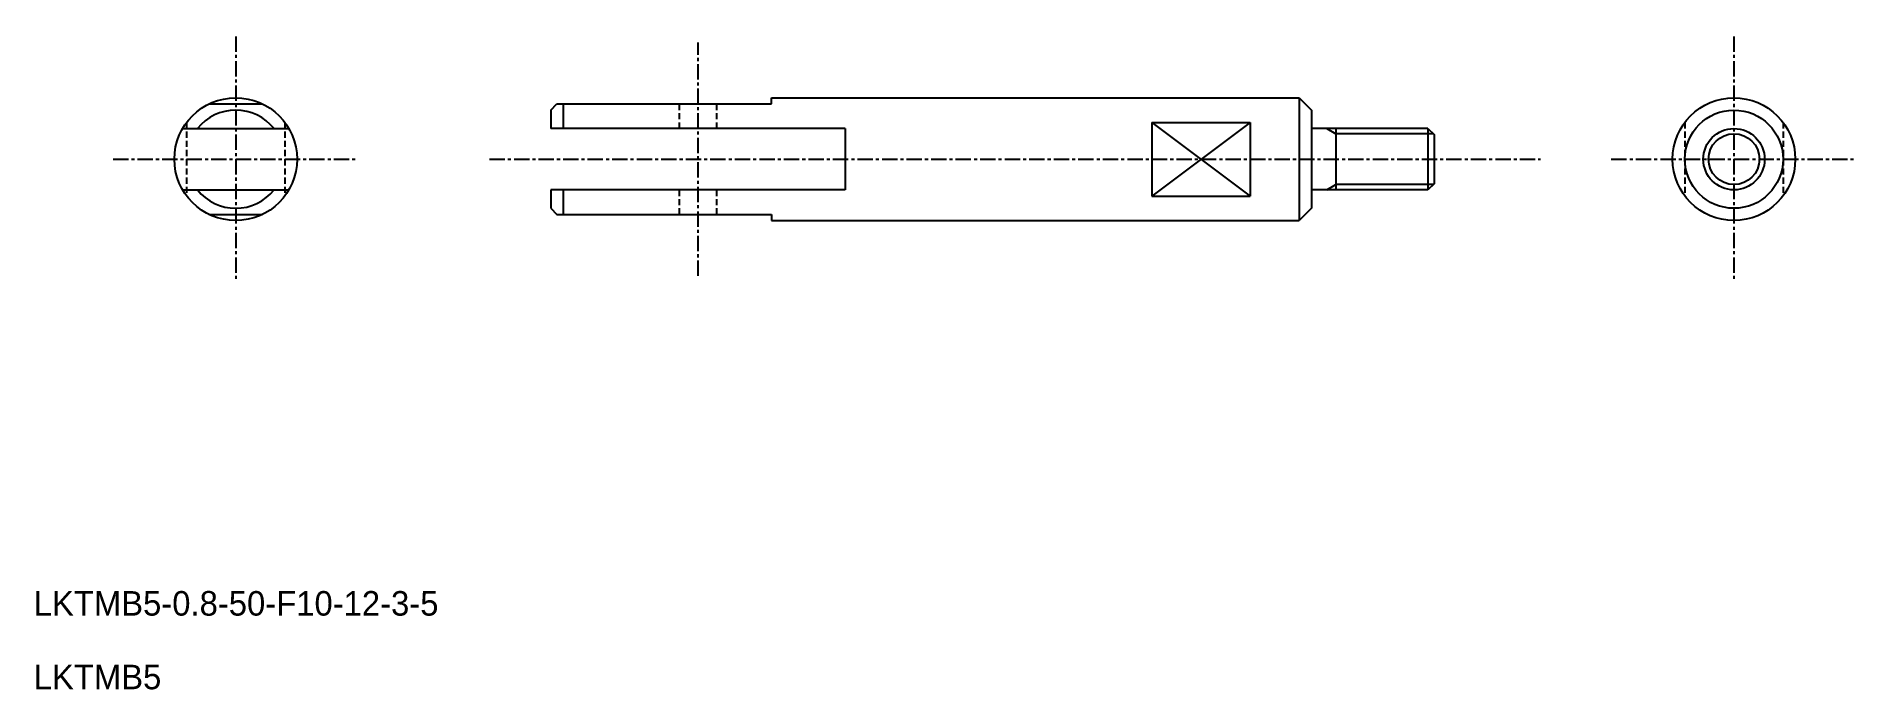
# Model space of a CAD drawing. Extents: x 244 to 392, y -7 to 47.
import ezdxf

# ---------------------------------------------------------------- set-up
doc = ezdxf.new("R2010")
doc.units = 0
doc.linetypes.add('CENTER', pattern=[2, 1.25, -0.25, 0.25, -0.25])
doc.linetypes.add('DASHED', pattern=[0.75, 0.5, -0.25])
doc.layers.get('0').update_dxf_attribs({"linetype": 'CONTINUOUS'})
doc.layers.add('CENTER', color=1, linetype='CENTER')

msp = doc.modelspace()

# ---------------------------------------------------------------- linework, layer by layer
at = {"color": 7, "linetype": 'CONTINUOUS'}
for p, q in [((304.05, 41.55), (347.05, 41.55)), ((304.05, 41.55), (347.05, 41.55)), ((304.05, 41.05), (304.05, 41.55)), ((347.05, 41.55), (347.05, 31.55)), ((347.05, 41.55), (348.05, 40.55)), ((258.18, 41.05), (262.54, 41.05)), ((286.05, 40.55), (286.55, 41.05)), ((286.05, 40.55), (286.05, 39.05)), ((286.55, 41.05), (304.05, 41.05)), ((287.05, 41.05), (287.05, 39.05)), ((348.05, 40.55), (348.05, 32.55)), ((256.03, 39.05), (264.69, 39.05)), ((310.05, 39.05), (286.05, 39.05)), ((310.05, 39.05), (310.05, 34.05)), ((343.05, 39.55), (335.05, 33.55)), ((335.05, 39.55), (343.05, 33.55)), ((335.05, 39.55), (335.05, 33.55)), ((335.05, 39.55), (343.05, 39.55)), ((343.05, 39.55), (343.05, 33.55)), ((357.55, 39.05), (348.05, 39.05)), ((350.05, 39.05), (350.05, 34.05)), ((357.55, 39.05), (357.55, 34.05)), ((357.55, 39.05), (358.05, 38.55)), ((358.05, 38.55), (358.05, 34.55)), ((358.05, 34.55), (357.55, 34.05)), ((256.03, 34.05), (264.69, 34.05)), ((310.05, 34.05), (286.05, 34.05)), ((286.05, 34.05), (286.05, 32.55)), ((287.05, 34.05), (287.05, 32.05)), ((335.05, 33.55), (343.05, 33.55)), ((357.55, 34.05), (348.05, 34.05)), ((258.18, 32.05), (262.54, 32.05)), ((286.05, 32.55), (286.55, 32.05)), ((286.55, 32.05), (304.05, 32.05)), ((304.05, 32.05), (304.05, 31.55)), ((304.05, 31.55), (347.05, 31.55)), ((304.05, 31.55), (347.05, 31.55)), ((348.05, 32.55), (347.05, 31.55))]:
    msp.add_line(p, q, dxfattribs=at)
at = {"color": 3, "linetype": 'DASHED'}
for p, q in [((296.55, 39.05), (296.55, 41.05)), ((299.55, 41.05), (299.55, 39.05)), ((256.36, 39.55), (256.36, 33.55)), ((264.36, 39.55), (264.36, 33.55)), ((378.5, 39.55), (378.5, 33.55)), ((386.5, 39.55), (386.5, 33.55)), ((296.55, 32.05), (296.55, 34.05)), ((299.55, 34.05), (299.55, 32.05))]:
    msp.add_line(p, q, dxfattribs=at)
at = {"color": 3, "linetype": 'CONTINUOUS'}
for p, q in [((349.3, 39.05), (350.05, 38.62)), ((357.98, 38.62), (350.05, 38.62)), ((349.3, 34.05), (350.05, 34.49)), ((357.98, 34.49), (350.05, 34.49))]:
    msp.add_line(p, q, dxfattribs=at)
at = {"color": 7, "linetype": 'CONTINUOUS'}
for centre, radius in [((260.36, 36.55), 5), ((382.5, 36.55), 5), ((382.5, 36.55), 4), ((382.5, 36.55), 2.5)]:
    msp.add_circle(centre, radius, dxfattribs=at)
at = {"color": 3, "linetype": 'CONTINUOUS'}
msp.add_circle((382.5, 36.55), 2.07, dxfattribs=at)
at = {"color": 7, "linetype": 'CONTINUOUS'}
for start, end in [(38.6822, 141.3178), (218.6822, 321.3178)]:
    msp.add_arc((260.36, 36.55), 4, start, end, dxfattribs=at)
at = {"layer": 'CENTER', "color": 1, "linetype": 'CENTER'}
for p, q in [((260.36, 46.55), (260.36, 26.55)), ((298.05, 27.05), (298.05, 46.05)), ((382.5, 46.55), (382.5, 26.55)), ((250.36, 36.55), (270.36, 36.55)), ((281.05, 36.55), (366.72, 36.55)), ((372.5, 36.55), (392.5, 36.55))]:
    msp.add_line(p, q, dxfattribs=at)

# ---------------------------------------------------------------- texts
at = {"color": 7, "linetype": 'CONTINUOUS'}
for s, p in [('LKTMB5-0.8-50-F10-12-3-5', (243.89, -0.64)), ('LKTMB5', (243.89, -6.64))]:
    msp.add_text(s, height=2, dxfattribs=at).set_placement(p)

doc.saveas('drawing.dxf')
